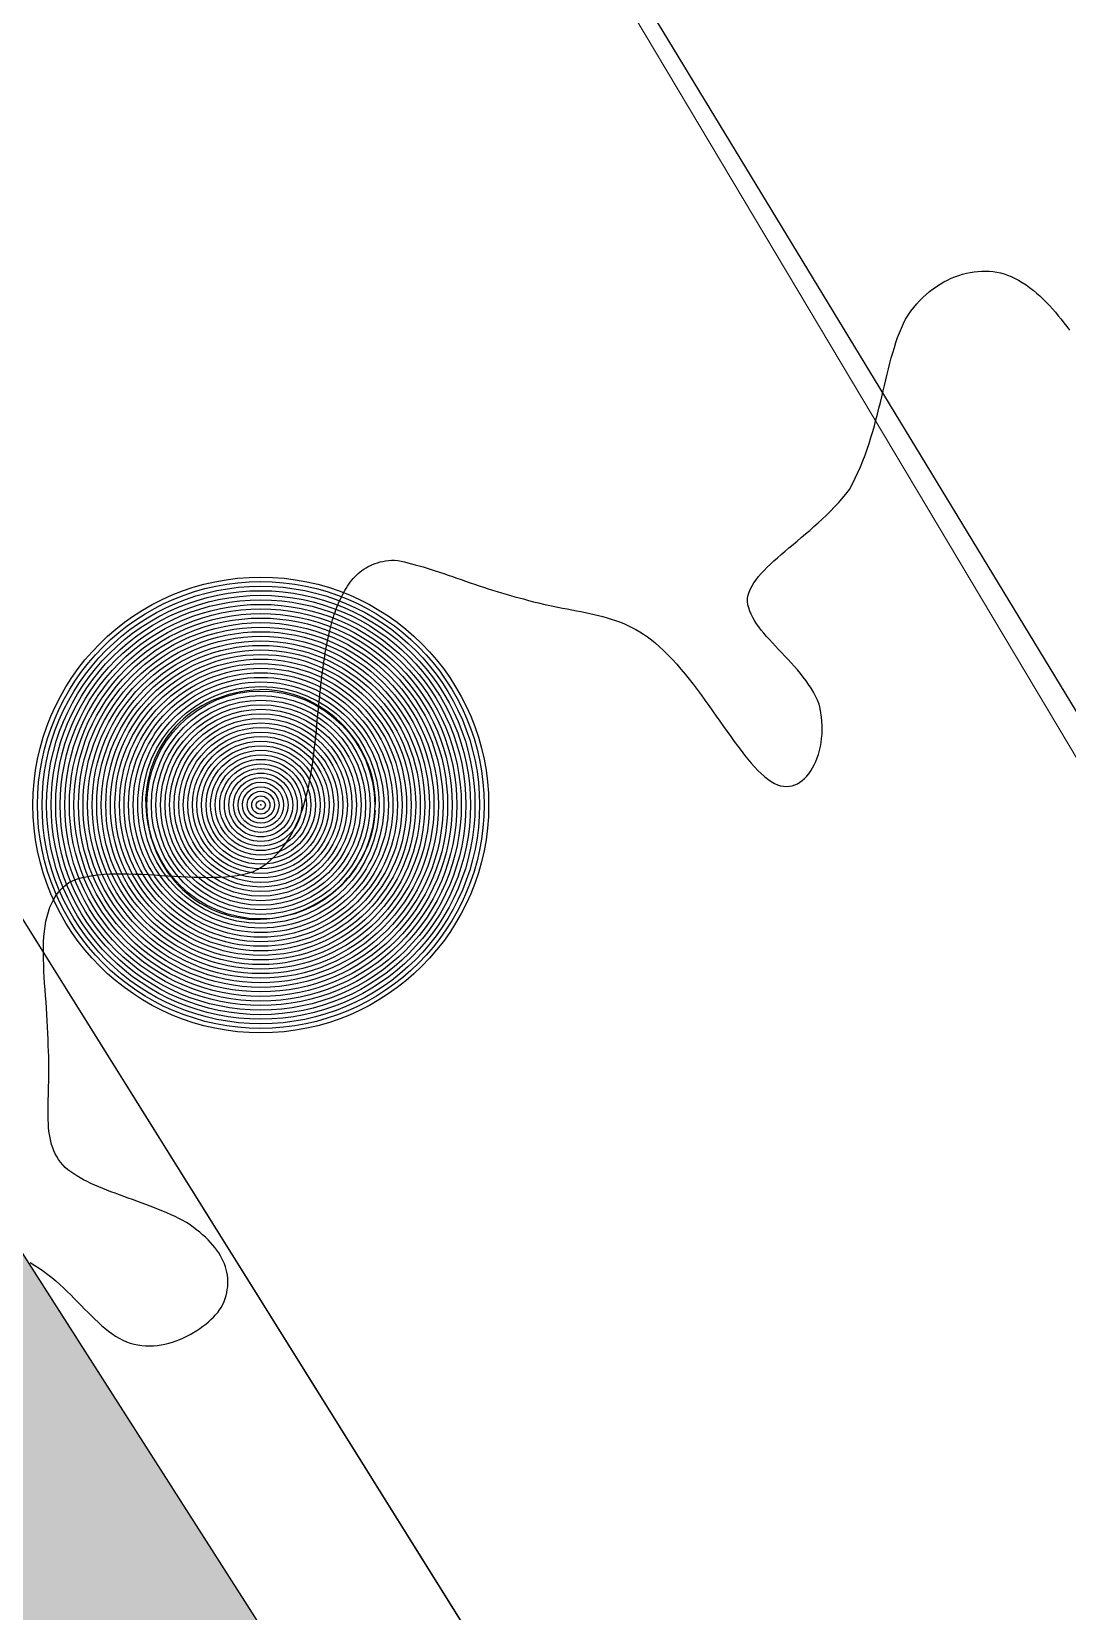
# Model space of a CAD drawing. Header units: metres. Extents: x 3 to 509016, y 4 to 6969473.
# Drawn here: x 507875.22 to 507876.356, y 6967207.764 to 6967209.496 of the extents above; entities that cross this region are included whole.
import ezdxf

# ---------------------------------------------------------------- set-up
doc = ezdxf.new("R2010")
doc.units = ezdxf.units.M
doc.layers.add('_PROP-BDY', color=6, linetype='Continuous', plot=False)
doc.layers.add('D_UG_PIPES', color=252, linetype='EXIST_SWD', lineweight=0)
for name, color, linetype in [('EWS_BATTER TOE', 252, 'Continuous'), ('HATCH_LANDSCAPE', 1, 'Continuous'), ('mga2020DR_UNLINED', 252, 'Continuous'), ('mga2020VEG_TREE', 252, 'Continuous'), ('XREF', 7, 'Continuous')]:
    doc.layers.add(name, color=color, linetype=linetype)
doc.styles.get("Standard").update_dxf_attribs({"font": 'ARIALN.TTF'})
doc.linetypes.add('EXIST_SWD', pattern='A,5,-2.5,5,-2,["SWD",Standard,S=2.5,R=0,X=0,Y=-1.25],-8,5,-2.5,5,-2.5', length=37.5)

# ---------------------------------------------------------------- blocks, each defined once
blk = doc.blocks.new('XD_HATCH')
at = {"layer": 'HATCH_LANDSCAPE', "ltscale": 0.5}
h = blk.add_hatch(dxfattribs=at)
h.set_pattern_fill('GRASS', color=256, scale=0.05)
h.set_pattern_definition([(212.013854887, (0, 0), (-0.28538859865, -1.2375190291), [0.238125, -1.557926224]), (167.013854887, (0, 0), (-0.28538859868, -1.23751902925), [0.238125, -1.031875]), (257.013854887, (0, 0), (1.23751902925, -0.28538859868), [0.238125, -1.031875])])
edge = h.paths.add_edge_path()
edge.add_line((507834.6194, 6967286.6003), (507833.7745, 6967278.3766))
edge.add_line((507833.7745, 6967278.3766), (507834.4563, 6967266.5732))
edge.add_arc((507833.4405, 6967266.3882), 1.0325, -56.8269, 10.3208, ccw=False)
edge.add_line((507834.0055, 6967265.524), (507833.7027, 6967265.3348))
edge.add_line((507833.7027, 6967265.3348), (507831.8595, 6967265.8814))
edge.add_arc((507790.5773, 6967261.1965), 41.5471, 6.4744, 11.72996)
edge.add_arc((507652.9266, 6967269.5696), 178.3302, 0.023588, 2.717699)
edge.add_arc((507863.8943, 6967277.5885), 32.8409, 156.38178, 179.23816, ccw=False)
edge.add_line((507833.8043, 6967290.7459), (507834.868, 6967290.3037))
edge.add_line((507834.868, 6967290.3037), (507834.6194, 6967286.6003))
edge = h.paths.add_edge_path()
edge.add_line((507840.3758, 6967264.2031), (507839.0111, 6967268.6216))
edge.add_line((507839.0111, 6967268.6216), (507838.9485, 6967268.9634))
edge.add_line((507838.9485, 6967268.9634), (507838.9635, 6967269.4631))
edge.add_line((507838.9635, 6967269.4631), (507838.7986, 6967271.4707))
edge.add_line((507838.7986, 6967271.4707), (507838.5426, 6967271.9806))
edge.add_line((507838.5426, 6967271.9806), (507838.3277, 6967272.489))
edge.add_line((507838.3277, 6967272.489), (507838.1812, 6967272.9949))
edge.add_line((507838.1812, 6967272.9949), (507838.0533, 6967273.5))
edge.add_line((507838.0533, 6967273.5), (507837.435, 6967274.5364))
edge.add_line((507837.435, 6967274.5364), (507837.4424, 6967274.8298))
edge.add_line((507837.4424, 6967274.8298), (507837.523, 6967275.3334))
edge.add_line((507837.523, 6967275.3334), (507837.4511, 6967275.831))
edge.add_line((507837.4511, 6967275.831), (507837.4008, 6967276.3294))
edge.add_line((507837.4008, 6967276.3294), (507837.3858, 6967276.8292))
edge.add_line((507837.3858, 6967276.8292), (507837.3708, 6967277.329))
edge.add_line((507837.3708, 6967277.329), (507837.3559, 6967277.8288))
edge.add_line((507837.3559, 6967277.8288), (507837.2868, 6967278.3259))
edge.add_line((507837.2868, 6967278.3259), (507837.6201, 6967280.3039))
edge.add_line((507837.6201, 6967280.3039), (507837.7291, 6967281.2981))
edge.add_line((507837.7291, 6967281.2981), (507837.7573, 6967281.7976))
edge.add_line((507837.7573, 6967281.7976), (507837.7637, 6967283.3032))
edge.add_line((507837.7637, 6967283.3032), (507837.8004, 6967283.8019))
edge.add_line((507837.8004, 6967283.8019), (507837.9, 6967284.2949))
edge.add_line((507837.9, 6967284.2949), (507838.1892, 6967285.2728))
edge.add_line((507838.1892, 6967285.2728), (507838.2709, 6967285.7675))
edge.add_line((507838.2709, 6967285.7675), (507838.3266, 6967286.2645))
edge.add_line((507838.3266, 6967286.2645), (507837.056, 6967286.299))
edge.add_line((507837.056, 6967286.299), (507837.0835, 6967286.024))
edge.add_line((507837.0835, 6967286.024), (507836.2865, 6967278.3018))
edge.add_line((507836.2865, 6967278.3018), (507836.7877, 6967269.7623))
edge.add_line((507836.7877, 6967269.7623), (507836.9971, 6967265.9725))
edge.add_arc((507835.4372, 6967265.8975), 1.5617, -51.2364, 2.7548, ccw=False)
edge.add_line((507836.415, 6967264.6797), (507834.7625, 6967263.6386))
edge.add_line((507834.7625, 6967263.6386), (507834.4122, 6967261.6514))
edge.add_line((507834.4122, 6967261.6514), (507838.3369, 6967255.3696))
edge.add_arc((507838.6337, 6967255.5551), 0.35, 211.9938, 302.0004)
edge.add_line((507838.8192, 6967255.2583), (507843.102, 6967257.934))
edge.add_line((507843.102, 6967257.934), (507849.8852, 6967247.0769))
edge.add_line((507849.8852, 6967247.0769), (507845.6775, 6967244.448))
edge.add_arc((507845.8629, 6967244.1511), 0.35, 121.996, 211.996)
edge.add_line((507845.5661, 6967243.9657), (507846.3609, 6967242.6936))
edge.add_arc((507846.6577, 6967242.879), 0.35, 211.996, 301.996)
edge.add_line((507846.8432, 6967242.5822), (507851.0509, 6967245.2111))
edge.add_line((507851.0509, 6967245.2111), (507857.8321, 6967234.3573))
edge.add_line((507857.8321, 6967234.3573), (507858.9988, 6967232.4898))
edge.add_line((507858.9988, 6967232.4898), (507868.4293, 6967217.3956))
edge.add_line((507868.4293, 6967217.3956), (507869.595, 6967215.5298))
edge.add_line((507869.595, 6967215.5298), (507879.0265, 6967200.4339))
edge.add_line((507879.0265, 6967200.4339), (507880.1922, 6967198.5681))
edge.add_line((507880.1922, 6967198.5681), (507889.6237, 6967183.4722))
edge.add_line((507889.6237, 6967183.4722), (507890.8655, 6967181.6516))
edge.add_line((507890.8655, 6967181.6516), (507890.7894, 6967181.6064))
edge.add_line((507890.7894, 6967181.6064), (507900.2209, 6967166.5105))
edge.add_line((507900.2209, 6967166.5105), (507895.9381, 6967163.8347))
edge.add_arc((507896.1235, 6967163.5378), 0.35, 121.994, 211.996)
edge.add_line((507895.8267, 6967163.3524), (507896.6215, 6967162.0802))
edge.add_arc((507896.9183, 6967162.2657), 0.35, 211.9984, 301.996)
edge.add_line((507897.1038, 6967161.9689), (507901.3866, 6967164.6447))
edge.add_line((507901.3866, 6967164.6447), (507910.8181, 6967149.5487))
edge.add_line((507910.8181, 6967149.5487), (507906.5469, 6967146.8811))
edge.add_arc((507906.7649, 6967146.6028), 0.3535, 128.0734, 218.4885)
edge.add_line((507906.4882, 6967146.3828), (507907.8077, 6967145.0972))
edge.add_line((507907.8077, 6967145.0972), (507909.4019, 6967144.1738))
edge.add_line((507909.4019, 6967144.1738), (507911.1824, 6967145.0318))
edge.add_line((507911.1824, 6967145.0318), (507911.5938, 6967146.4662))
edge.add_line((507911.5938, 6967146.4662), (507913.3116, 6967147.5395))
edge.add_line((507913.3116, 6967147.5395), (507911.7607, 6967150.3145))
edge.add_line((507911.7607, 6967150.3145), (507911.3517, 6967151.1377))
edge.add_line((507911.3517, 6967151.1377), (507910.3123, 6967152.8466))
edge.add_line((507910.3123, 6967152.8466), (507910.0252, 6967153.2568))
edge.add_line((507910.0252, 6967153.2568), (507908.2386, 6967155.6779))
edge.add_line((507908.2386, 6967155.6779), (507906.8185, 6967157.7385))
edge.add_line((507906.8185, 6967157.7385), (507905.1467, 6967160.2314))
edge.add_line((507905.1467, 6967160.2314), (507902.6614, 6967164.5743))
edge.add_line((507902.6614, 6967164.5743), (507901.6885, 6967166.3247))
edge.add_line((507901.6885, 6967166.3247), (507890.3492, 6967184.5912))
edge.add_line((507890.3492, 6967184.5912), (507887.9238, 6967188.3817))
edge.add_line((507887.9238, 6967188.3817), (507882.2644, 6967197.2262))
edge.add_line((507882.2644, 6967197.2262), (507881.0853, 6967198.9492))
edge.add_line((507881.0853, 6967198.9492), (507875.2149, 6967208.1494))
edge.add_line((507875.2149, 6967208.1494), (507870.7184, 6967215.3627))
edge.add_line((507870.7184, 6967215.3627), (507864.5811, 6967226.2674))
edge.add_line((507864.5811, 6967226.2674), (507858.7045, 6967235.0792))
edge.add_line((507858.7045, 6967235.0792), (507856.2419, 6967238.7442))
edge.add_line((507856.2419, 6967238.7442), (507855.1022, 6967240.3904))
edge.add_line((507855.1022, 6967240.3904), (507854.8173, 6967240.8019))
edge.add_line((507854.8173, 6967240.8019), (507854.0618, 6967242.0986))
edge.add_line((507854.0618, 6967242.0986), (507852.576, 6967244.7077))
edge.add_line((507852.576, 6967244.7077), (507851.066, 6967247.3016))
edge.add_line((507851.066, 6967247.3016), (507849.5393, 6967249.8852))
edge.add_line((507849.5393, 6967249.8852), (507848.9949, 6967250.7242))
edge.add_line((507848.9949, 6967250.7242), (507848.7226, 6967251.1437))
edge.add_line((507848.7226, 6967251.1437), (507848.4401, 6967251.5567))
edge.add_line((507848.4401, 6967251.5567), (507847.8618, 6967252.3745))
edge.add_line((507847.8618, 6967252.3745), (507847.3356, 6967253.2249))
edge.add_line((507847.3356, 6967253.2249), (507845.7975, 6967255.8013))
edge.add_line((507845.7975, 6967255.8013), (507844.2186, 6967258.446))
edge.add_line((507844.2186, 6967258.446), (507842.8502, 6967261.0217))
edge.add_line((507842.8502, 6967261.0217), (507842.6112, 6967261.4614))
edge.add_line((507842.6112, 6967261.4614), (507842.0412, 6967262.2858))
edge.add_line((507842.0412, 6967262.2858), (507840.3758, 6967264.2031))
blk = doc.blocks.new('25027_BNP_Skygate Play-Sheet - 000101 - SITE PLAN')
at = {"layer": '_PROP-BDY'}
blk.add_line((-2401700.5, 3945943.9), (-2257300.5, 3945943.9), dxfattribs=at)
blk = doc.blocks.new('XE_ARCH')
at = {"xscale": 0.001, "yscale": 0.001, "zscale": 0.001, "rotation": 121.996}
blk.add_blockref('25027_BNP_Skygate Play-Sheet - 000101 - SITE PLAN', (509988.1258, 6971273.7702), dxfattribs=at)
blk = doc.blocks.new('XE_LOT BOUNDARY')
at = {"layer": '_PROP-BDY'}
blk.add_line((507914.1948, 6967146.1257), (507837.683, 6967268.5892), dxfattribs=at)
blk = doc.blocks.new('BAC V TREE')
for p, q in [((-4.2552, 16.041), (-4.2284, 16.0507)), ((-4.2284, 16.0507), (-4.2015, 16.059)), ((-4.2015, 16.059), (-4.1745, 16.066)), ((-4.1745, 16.066), (-4.1474, 16.0716)), ((-4.1474, 16.0716), (-4.1203, 16.0759)), ((-4.1203, 16.0759), (-4.0933, 16.0788)), ((-4.0933, 16.0788), (-4.0663, 16.0803)), ((-4.0663, 16.0803), (-4.0394, 16.0805)), ((-4.0394, 16.0805), (-4.0128, 16.0793)), ((-4.0128, 16.0793), (-3.9864, 16.0768)), ((-3.9864, 16.0768), (-3.9602, 16.0728)), ((-3.9602, 16.0728), (-3.9344, 16.0674)), ((-3.9344, 16.0674), (-3.9089, 16.0606)), ((-3.9089, 16.0606), (-3.8839, 16.0524)), ((-3.8839, 16.0524), (-3.8594, 16.0428)), ((-4.4575, 15.9169), (-4.4338, 15.937)), ((-4.4338, 15.937), (-4.4095, 15.9557)), ((-4.4095, 15.9557), (-4.3848, 15.9731)), ((-4.3848, 15.9731), (-4.3596, 15.9893)), ((-4.3596, 15.9893), (-4.3339, 16.0042)), ((-4.3339, 16.0042), (-4.308, 16.0178)), ((-4.308, 16.0178), (-4.2817, 16.0301)), ((-4.2817, 16.0301), (-4.2552, 16.041)), ((-3.8594, 16.0428), (-3.8353, 16.0317)), ((-3.8353, 16.0317), (-3.8072, 16.0167)), ((-3.8072, 16.0167), (-3.7799, 16.0006)), ((-3.7799, 16.0006), (-3.7535, 15.9835)), ((-3.7535, 15.9835), (-3.7279, 15.9653)), ((-3.7279, 15.9653), (-3.7031, 15.9463)), ((-3.7031, 15.9463), (-3.679, 15.9263)), ((-4.5661, 15.7981), (-4.5459, 15.8244)), ((-4.5459, 15.8244), (-4.5249, 15.8494)), ((-4.5249, 15.8494), (-4.5031, 15.8731)), ((-4.5031, 15.8731), (-4.4806, 15.8957)), ((-4.4806, 15.8957), (-4.4575, 15.9169)), ((-3.679, 15.9263), (-3.6555, 15.9055)), ((-3.6555, 15.9055), (-3.6327, 15.8839)), ((-3.6327, 15.8839), (-3.6105, 15.8616)), ((-3.6105, 15.8616), (-3.5887, 15.8386)), ((-3.5887, 15.8386), (-3.5675, 15.8151)), ((-4.6333, 15.6785), (-4.6191, 15.7107)), ((-4.6191, 15.7107), (-4.604, 15.742)), ((-4.604, 15.742), (-4.5855, 15.7706)), ((-4.5855, 15.7706), (-4.5661, 15.7981)), ((-3.5675, 15.8151), (-3.5466, 15.7909)), ((-3.5466, 15.7909), (-3.5261, 15.7663)), ((-3.5261, 15.7663), (-3.506, 15.7412)), ((-3.506, 15.7412), (-3.4861, 15.7158)), ((-3.4861, 15.7158), (-3.4665, 15.69)), ((-4.6713, 15.5767), (-4.6593, 15.6114)), ((-4.6593, 15.6114), (-4.6467, 15.6454)), ((-4.6467, 15.6454), (-4.6333, 15.6785)), ((-3.4665, 15.69), (-3.447, 15.664)), ((-4.7041, 15.468), (-4.6937, 15.5049)), ((-4.6937, 15.5049), (-4.6827, 15.5412)), ((-4.6827, 15.5412), (-4.6713, 15.5767)), ((-4.7337, 15.3538), (-4.7241, 15.3924)), ((-4.7241, 15.3924), (-4.7143, 15.4305)), ((-4.7143, 15.4305), (-4.7041, 15.468)), ((-4.7622, 15.2352), (-4.7527, 15.2751)), ((-4.7527, 15.2751), (-4.7433, 15.3147)), ((-4.7433, 15.3147), (-4.7337, 15.3538)), ((-4.7915, 15.1134), (-4.7815, 15.1543)), ((-4.7815, 15.1543), (-4.7718, 15.1949)), ((-4.7718, 15.1949), (-4.7622, 15.2352)), ((-4.8126, 15.0311), (-4.8018, 15.0724)), ((-4.8018, 15.0724), (-4.7915, 15.1134)), ((-4.8479, 14.9069), (-4.8355, 14.9484)), ((-4.8355, 14.9484), (-4.8238, 14.9898)), ((-4.8238, 14.9898), (-4.8126, 15.0311)), ((-4.8895, 14.7828), (-4.8748, 14.8241)), ((-4.8748, 14.8241), (-4.861, 14.8655)), ((-4.861, 14.8655), (-4.8479, 14.9069)), ((-4.9218, 14.7008), (-4.9051, 14.7417)), ((-4.9051, 14.7417), (-4.8895, 14.7828)), ((-4.9784, 14.5798), (-4.9583, 14.6198)), ((-4.9583, 14.6198), (-4.9395, 14.6602)), ((-4.9395, 14.6602), (-4.9218, 14.7008)), ((-5.0506, 14.4772), (-5.0247, 14.5083)), ((-5.0247, 14.5083), (-4.9998, 14.5401)), ((-4.9998, 14.5401), (-4.9784, 14.5798)), ((-5.1619, 14.3598), (-5.1331, 14.3881)), ((-5.1331, 14.3881), (-5.1049, 14.4171)), ((-5.1049, 14.4171), (-5.0773, 14.4468)), ((-5.0773, 14.4468), (-5.0506, 14.4772)), ((-5.28, 14.2523), (-5.2503, 14.2784)), ((-5.2503, 14.2784), (-5.2206, 14.305)), ((-5.2206, 14.305), (-5.1911, 14.3321)), ((-5.1911, 14.3321), (-5.1619, 14.3598)), ((-5.4261, 14.1289), (-5.3976, 14.1528)), ((-5.3976, 14.1528), (-5.3687, 14.177)), ((-5.3687, 14.177), (-5.3394, 14.2017)), ((-5.3394, 14.2017), (-5.3098, 14.2268)), ((-5.3098, 14.2268), (-5.28, 14.2523)), ((-8.2725, 14.0372), (-8.2522, 14.04)), ((-8.2522, 14.04), (-8.231, 14.042)), ((-8.231, 14.042), (-8.2091, 14.0432)), ((-8.2091, 14.0432), (-8.1867, 14.0395)), ((-8.1867, 14.0395), (-8.1634, 14.0351)), ((-5.5326, 14.0366), (-5.5073, 14.0593)), ((-5.5073, 14.0593), (-5.481, 14.0822)), ((-5.481, 14.0822), (-5.4539, 14.1054)), ((-5.4539, 14.1054), (-5.4261, 14.1289)), ((-8.4891, 13.9255), (-8.4773, 13.9375)), ((-8.4773, 13.9375), (-8.465, 13.9489)), ((-8.465, 13.9489), (-8.4522, 13.9598)), ((-8.4522, 13.9598), (-8.4388, 13.9701)), ((-8.4388, 13.9701), (-8.425, 13.9797)), ((-8.425, 13.9797), (-8.4105, 13.9888)), ((-8.4105, 13.9888), (-8.3955, 13.9972)), ((-8.3955, 13.9972), (-8.3799, 14.005)), ((-8.3799, 14.005), (-8.3637, 14.0121)), ((-8.3637, 14.0121), (-8.3468, 14.0186)), ((-8.3468, 14.0186), (-8.3293, 14.0243)), ((-8.3293, 14.0243), (-8.3111, 14.0293)), ((-8.3111, 14.0293), (-8.2922, 14.0336)), ((-8.2922, 14.0336), (-8.2725, 14.0372)), ((-8.1634, 14.0351), (-8.1393, 14.0299)), ((-8.1393, 14.0299), (-8.1144, 14.024)), ((-8.1144, 14.024), (-8.0888, 14.0174)), ((-8.0888, 14.0174), (-8.0625, 14.0103)), ((-8.0625, 14.0103), (-8.0355, 14.0026)), ((-8.0355, 14.0026), (-8.008, 13.9944)), ((-8.008, 13.9944), (-7.9798, 13.9857)), ((-7.9798, 13.9857), (-7.9511, 13.9766)), ((-7.9511, 13.9766), (-7.922, 13.9671)), ((-7.922, 13.9671), (-7.8924, 13.9573)), ((-7.8924, 13.9573), (-7.8623, 13.9472)), ((-7.8623, 13.9472), (-7.832, 13.9369)), ((-7.832, 13.9369), (-7.8012, 13.9264)), ((-5.6406, 13.9261), (-5.6218, 13.9479)), ((-5.6218, 13.9479), (-5.6015, 13.9698)), ((-5.6015, 13.9698), (-5.5798, 13.9919)), ((-5.5798, 13.9919), (-5.5568, 14.0142)), ((-5.5568, 14.0142), (-5.5326, 14.0366)), ((-8.5691, 13.812), (-8.5603, 13.8278)), ((-8.5603, 13.8278), (-8.5512, 13.8431)), ((-8.5512, 13.8431), (-8.5418, 13.858)), ((-8.5418, 13.858), (-8.5321, 13.8725)), ((-8.5321, 13.8725), (-8.5219, 13.8865)), ((-8.5219, 13.8865), (-8.5114, 13.9)), ((-8.5114, 13.9), (-8.5005, 13.913)), ((-8.5005, 13.913), (-8.4891, 13.9255)), ((-7.8012, 13.9264), (-7.7703, 13.9157)), ((-7.7703, 13.9157), (-7.739, 13.9049)), ((-7.739, 13.9049), (-7.7076, 13.8941)), ((-7.7076, 13.8941), (-7.676, 13.8832)), ((-7.676, 13.8832), (-7.6442, 13.8724)), ((-7.6442, 13.8724), (-7.6124, 13.8616)), ((-7.6124, 13.8616), (-7.5806, 13.851)), ((-7.5806, 13.851), (-7.5488, 13.8405)), ((-7.5488, 13.8405), (-7.517, 13.8303)), ((-7.517, 13.8303), (-7.4853, 13.8203)), ((-7.4853, 13.8203), (-7.4537, 13.8106)), ((-5.7142, 13.7956), (-5.7071, 13.8174)), ((-5.7071, 13.8174), (-5.6978, 13.8392)), ((-5.6978, 13.8392), (-5.6864, 13.8609)), ((-5.6864, 13.8609), (-5.673, 13.8826)), ((-5.673, 13.8826), (-5.6576, 13.9043)), ((-5.6576, 13.9043), (-5.6406, 13.9261)), ((-8.6225, 13.6926), (-8.6162, 13.7095)), ((-8.6162, 13.7095), (-8.6089, 13.7274)), ((-8.6089, 13.7274), (-8.6014, 13.745)), ((-8.6014, 13.745), (-8.5937, 13.7623)), ((-8.5937, 13.7623), (-8.5857, 13.7793)), ((-8.5857, 13.7793), (-8.5775, 13.7958)), ((-8.5775, 13.7958), (-8.5691, 13.812)), ((-7.4537, 13.8106), (-7.4223, 13.8013)), ((-7.4223, 13.8013), (-7.391, 13.7923)), ((-7.391, 13.7923), (-7.3601, 13.7838)), ((-7.3601, 13.7838), (-7.3294, 13.7758)), ((-7.3294, 13.7758), (-7.2991, 13.7683)), ((-7.2991, 13.7683), (-7.2634, 13.7582)), ((-7.2634, 13.7582), (-7.2281, 13.7488)), ((-7.2281, 13.7488), (-7.1931, 13.7401)), ((-7.1931, 13.7401), (-7.1585, 13.7321)), ((-7.1585, 13.7321), (-7.1243, 13.7245)), ((-7.1243, 13.7245), (-7.0905, 13.7174)), ((-7.0905, 13.7174), (-7.057, 13.7107)), ((-7.057, 13.7107), (-7.0238, 13.7042)), ((-5.7189, 13.7736), (-5.7142, 13.7956)), ((-5.7183, 13.7508), (-5.7189, 13.7736)), ((-5.7154, 13.728), (-5.7183, 13.7508)), ((-5.7101, 13.7055), (-5.7154, 13.728)), ((-5.7028, 13.683), (-5.7101, 13.7055)), ((-8.6566, 13.5844), (-8.6513, 13.6034)), ((-8.6513, 13.6034), (-8.6459, 13.622)), ((-8.6459, 13.622), (-8.6403, 13.6402)), ((-8.6403, 13.6402), (-8.6345, 13.658)), ((-8.6345, 13.658), (-8.6286, 13.6754)), ((-8.6286, 13.6754), (-8.6225, 13.6926)), ((-7.0238, 13.7042), (-6.991, 13.698)), ((-6.991, 13.698), (-6.9585, 13.6918)), ((-6.9585, 13.6918), (-6.9263, 13.6856)), ((-6.9263, 13.6856), (-6.8944, 13.6794)), ((-6.8944, 13.6794), (-6.8629, 13.673)), ((-6.8629, 13.673), (-6.8317, 13.6663)), ((-6.8317, 13.6663), (-6.8008, 13.6594)), ((-6.8008, 13.6594), (-6.7701, 13.652)), ((-6.7701, 13.652), (-6.7398, 13.6442)), ((-6.7398, 13.6442), (-6.7098, 13.6357)), ((-6.7098, 13.6357), (-6.68, 13.6266)), ((-6.68, 13.6266), (-6.6506, 13.6167)), ((-6.6506, 13.6167), (-6.6214, 13.606)), ((-6.6214, 13.606), (-6.5924, 13.5944)), ((-6.5924, 13.5944), (-6.5638, 13.5818)), ((-5.6934, 13.6606), (-5.7028, 13.683)), ((-5.6822, 13.6383), (-5.6934, 13.6606)), ((-5.6693, 13.616), (-5.6822, 13.6383)), ((-5.6549, 13.5937), (-5.6693, 13.616)), ((-5.639, 13.5714), (-5.6549, 13.5937)), ((-8.6808, 13.4818), (-8.6762, 13.5034)), ((-8.6762, 13.5034), (-8.6715, 13.5245)), ((-8.6715, 13.5245), (-8.6667, 13.545)), ((-8.6667, 13.545), (-8.6617, 13.565)), ((-8.6617, 13.565), (-8.6566, 13.5844)), ((-6.5638, 13.5818), (-6.5354, 13.568)), ((-6.5354, 13.568), (-6.5072, 13.5531)), ((-6.5072, 13.5531), (-6.4793, 13.537)), ((-6.4793, 13.537), (-6.4516, 13.5194)), ((-6.4516, 13.5194), (-6.4242, 13.5005)), ((-6.4242, 13.5005), (-6.3969, 13.48)), ((-5.6218, 13.549), (-5.639, 13.5714)), ((-5.6035, 13.5266), (-5.6218, 13.549)), ((-5.5842, 13.5041), (-5.6035, 13.5266)), ((-5.5641, 13.4814), (-5.5842, 13.5041)), ((-8.7021, 13.3633), (-8.698, 13.3885)), ((-8.698, 13.3885), (-8.6939, 13.4128)), ((-8.6939, 13.4128), (-8.6896, 13.4365)), ((-8.6896, 13.4365), (-8.6852, 13.4595)), ((-8.6852, 13.4595), (-8.6808, 13.4818)), ((-6.3969, 13.48), (-6.3699, 13.4579)), ((-6.3699, 13.4579), (-6.3432, 13.4342)), ((-6.3432, 13.4342), (-6.3112, 13.4046)), ((-6.3112, 13.4046), (-6.2798, 13.3736)), ((-6.2798, 13.3736), (-6.2489, 13.3414)), ((-5.5432, 13.4587), (-5.5641, 13.4814)), ((-5.5217, 13.4357), (-5.5432, 13.4587)), ((-5.4998, 13.4126), (-5.5217, 13.4357)), ((-5.4776, 13.3893), (-5.4998, 13.4126)), ((-5.4552, 13.3657), (-5.4776, 13.3893)), ((-8.7177, 13.2545), (-8.7139, 13.283)), ((-8.7139, 13.283), (-8.71, 13.3106)), ((-8.71, 13.3106), (-8.7061, 13.3374)), ((-8.7061, 13.3374), (-8.7021, 13.3633)), ((-6.2489, 13.3414), (-6.2185, 13.3081)), ((-6.2185, 13.3081), (-6.1886, 13.2738)), ((-6.1886, 13.2738), (-6.1592, 13.2387)), ((-5.4329, 13.3418), (-5.4552, 13.3657)), ((-5.4106, 13.3177), (-5.4329, 13.3418)), ((-5.3886, 13.2933), (-5.4106, 13.3177)), ((-5.367, 13.2685), (-5.3886, 13.2933)), ((-5.3459, 13.2433), (-5.367, 13.2685)), ((-8.7325, 13.1309), (-8.7288, 13.1633)), ((-8.7288, 13.1633), (-8.7252, 13.1947)), ((-8.7252, 13.1947), (-8.7215, 13.2251)), ((-8.7215, 13.2251), (-8.7177, 13.2545)), ((-6.1592, 13.2387), (-6.1303, 13.2028)), ((-6.1303, 13.2028), (-6.1018, 13.1664)), ((-6.1018, 13.1664), (-6.0738, 13.1295)), ((-5.3256, 13.2177), (-5.3459, 13.2433)), ((-5.306, 13.1918), (-5.3256, 13.2177)), ((-5.2874, 13.1654), (-5.306, 13.1918)), ((-5.27, 13.1385), (-5.2874, 13.1654)), ((-8.7433, 13.0272), (-8.7397, 13.0629)), ((-8.7397, 13.0629), (-8.7361, 13.0974)), ((-8.7361, 13.0974), (-8.7325, 13.1309)), ((-6.0738, 13.1295), (-6.0461, 13.0923)), ((-6.0461, 13.0923), (-6.0188, 13.0548)), ((-6.0188, 13.0548), (-5.992, 13.0174)), ((-5.2537, 13.1111), (-5.27, 13.1385)), ((-5.2389, 13.0833), (-5.2537, 13.1111)), ((-5.2256, 13.0549), (-5.2389, 13.0833)), ((-5.2139, 13.0259), (-5.2256, 13.0549)), ((-8.7541, 12.9132), (-8.7505, 12.9524)), ((-8.7505, 12.9524), (-8.7469, 12.9904)), ((-8.7469, 12.9904), (-8.7433, 13.0272)), ((-5.992, 13.0174), (-5.9654, 12.9799)), ((-5.9654, 12.9799), (-5.9392, 12.9427)), ((-5.9392, 12.9427), (-5.9134, 12.9058)), ((-5.2064, 12.9956), (-5.2139, 13.0259)), ((-5.2005, 12.9652), (-5.2064, 12.9956)), ((-5.1961, 12.9346), (-5.2005, 12.9652)), ((-5.1932, 12.904), (-5.1961, 12.9346)), ((-8.7647, 12.7988), (-8.761, 12.8375)), ((-8.761, 12.8375), (-8.7575, 12.8757)), ((-8.7575, 12.8757), (-8.7541, 12.9132)), ((-5.9134, 12.9058), (-5.8878, 12.8694)), ((-5.8878, 12.8694), (-5.8625, 12.8336)), ((-5.8625, 12.8336), (-5.8375, 12.7985)), ((-5.1918, 12.8736), (-5.1932, 12.904)), ((-5.193, 12.8135), (-5.1917, 12.8434)), ((-5.1917, 12.8434), (-5.1918, 12.8736)), ((-8.7776, 12.6801), (-8.7729, 12.72)), ((-8.7729, 12.72), (-8.7687, 12.7596)), ((-8.7687, 12.7596), (-8.7647, 12.7988)), ((-5.8375, 12.7985), (-5.8127, 12.7642)), ((-5.8127, 12.7642), (-5.7882, 12.7309)), ((-5.7882, 12.7309), (-5.7638, 12.6988)), ((-5.2112, 12.6992), (-5.2048, 12.7268)), ((-5.2048, 12.7268), (-5.1996, 12.7551)), ((-5.1996, 12.7551), (-5.1957, 12.784)), ((-5.1957, 12.784), (-5.193, 12.8135)), ((-8.7946, 12.5596), (-8.7884, 12.5998)), ((-8.7884, 12.5998), (-8.7827, 12.64)), ((-8.7827, 12.64), (-8.7776, 12.6801)), ((-5.7638, 12.6988), (-5.7397, 12.6679)), ((-5.7397, 12.6679), (-5.7157, 12.6383)), ((-5.7157, 12.6383), (-5.6919, 12.6103)), ((-5.6919, 12.6103), (-5.6683, 12.5839)), ((-5.2597, 12.5764), (-5.2479, 12.5986)), ((-5.2479, 12.5986), (-5.2372, 12.6221)), ((-5.2372, 12.6221), (-5.2274, 12.6468)), ((-5.2274, 12.6468), (-5.2187, 12.6726)), ((-5.2187, 12.6726), (-5.2112, 12.6992)), ((-8.809, 12.4793), (-8.8014, 12.5194)), ((-8.8014, 12.5194), (-8.7946, 12.5596)), ((-5.6683, 12.5839), (-5.6448, 12.5593)), ((-5.6448, 12.5593), (-5.6213, 12.5366)), ((-5.6213, 12.5366), (-5.598, 12.5159)), ((-5.598, 12.5159), (-5.5748, 12.4974)), ((-5.5748, 12.4974), (-5.5515, 12.4812)), ((-5.5515, 12.4812), (-5.5284, 12.4674)), ((-5.3491, 12.4756), (-5.3322, 12.488)), ((-5.3322, 12.488), (-5.316, 12.5023)), ((-5.316, 12.5023), (-5.3007, 12.5184)), ((-5.3007, 12.5184), (-5.2861, 12.5362)), ((-5.2861, 12.5362), (-5.2725, 12.5555)), ((-5.2725, 12.5555), (-5.2597, 12.5764)), ((-8.8366, 12.3609), (-8.8265, 12.4)), ((-8.8265, 12.4), (-8.8173, 12.4395)), ((-8.8173, 12.4395), (-8.809, 12.4793)), ((-5.5284, 12.4674), (-5.5065, 12.4579)), ((-5.5065, 12.4579), (-5.4851, 12.4512)), ((-5.4851, 12.4512), (-5.4641, 12.4473)), ((-5.4641, 12.4473), (-5.4435, 12.446)), ((-5.4435, 12.446), (-5.4234, 12.4473)), ((-5.4234, 12.4473), (-5.4039, 12.451)), ((-5.4039, 12.451), (-5.385, 12.457)), ((-5.385, 12.457), (-5.3667, 12.4653)), ((-5.3667, 12.4653), (-5.3491, 12.4756)), ((-8.8729, 12.2469), (-8.8597, 12.2843)), ((-8.8597, 12.2843), (-8.8476, 12.3223)), ((-8.8476, 12.3223), (-8.8366, 12.3609)), ((-8.9196, 12.1398), (-8.9027, 12.1746)), ((-8.9027, 12.1746), (-8.8872, 12.2104)), ((-8.8872, 12.2104), (-8.8729, 12.2469)), ((-9.0011, 12.0118), (-8.9784, 12.042)), ((-8.9784, 12.042), (-8.9574, 12.0734)), ((-8.9574, 12.0734), (-8.9378, 12.1061)), ((-8.9378, 12.1061), (-8.9196, 12.1398)), ((-9.1083, 11.9058), (-9.0788, 11.9299)), ((-9.0788, 11.9299), (-9.0512, 11.9557)), ((-9.0512, 11.9557), (-9.0253, 11.983)), ((-9.0253, 11.983), (-9.0011, 12.0118)), ((-10.4115, 11.8037), (-10.3758, 11.8118)), ((-10.3758, 11.8118), (-10.3385, 11.8183)), ((-10.3385, 11.8183), (-10.2996, 11.8232)), ((-10.2996, 11.8232), (-10.2594, 11.8268)), ((-10.2594, 11.8268), (-10.218, 11.8291)), ((-10.218, 11.8291), (-10.1754, 11.8304)), ((-10.1754, 11.8304), (-10.1319, 11.8306)), ((-10.1319, 11.8306), (-10.0875, 11.83)), ((-10.0875, 11.83), (-10.0423, 11.8287)), ((-10.0423, 11.8287), (-9.9966, 11.8268)), ((-9.9966, 11.8268), (-9.9503, 11.8244)), ((-9.9503, 11.8244), (-9.9037, 11.8218)), ((-9.9037, 11.8218), (-9.8568, 11.8189)), ((-9.8568, 11.8189), (-9.8098, 11.816)), ((-9.8098, 11.816), (-9.7627, 11.8132)), ((-9.7627, 11.8132), (-9.7159, 11.8106)), ((-9.4016, 11.8095), (-9.3601, 11.8133)), ((-9.3601, 11.8133), (-9.32, 11.8186)), ((-9.32, 11.8186), (-9.2811, 11.8254)), ((-9.2811, 11.8254), (-9.2438, 11.8339)), ((-9.2438, 11.8339), (-9.2081, 11.8442)), ((-9.2081, 11.8442), (-9.1729, 11.8628)), ((-9.1729, 11.8628), (-9.1396, 11.8834)), ((-9.1396, 11.8834), (-9.1083, 11.9058)), ((-10.5969, 11.6789), (-10.5781, 11.704)), ((-10.5781, 11.704), (-10.5571, 11.7273)), ((-10.5571, 11.7273), (-10.5337, 11.7487)), ((-10.5337, 11.7487), (-10.5078, 11.7683)), ((-10.5078, 11.7683), (-10.4777, 11.7821)), ((-10.4777, 11.7821), (-10.4455, 11.7939)), ((-10.4455, 11.7939), (-10.4115, 11.8037)), ((-9.7159, 11.8106), (-9.6692, 11.8083)), ((-9.6692, 11.8083), (-9.623, 11.8066)), ((-9.623, 11.8066), (-9.5772, 11.8054)), ((-9.5772, 11.8054), (-9.532, 11.805)), ((-9.532, 11.805), (-9.4876, 11.8054)), ((-9.4876, 11.8054), (-9.4441, 11.8069)), ((-9.4441, 11.8069), (-9.4016, 11.8095)), ((-10.6517, 11.5626), (-10.6409, 11.594)), ((-10.6409, 11.594), (-10.6282, 11.6238)), ((-10.6282, 11.6238), (-10.6135, 11.6522)), ((-10.6135, 11.6522), (-10.5969, 11.6789)), ((-10.6746, 11.4607), (-10.6685, 11.4959)), ((-10.6685, 11.4959), (-10.6609, 11.5299)), ((-10.6609, 11.5299), (-10.6517, 11.5626)), ((-10.685, 11.3484), (-10.6827, 11.3869)), ((-10.6827, 11.3869), (-10.6793, 11.4243)), ((-10.6793, 11.4243), (-10.6746, 11.4607)), ((-10.6866, 11.2689), (-10.6863, 11.3091)), ((-10.6861, 11.228), (-10.6866, 11.2689)), ((-10.6863, 11.3091), (-10.685, 11.3484)), ((-10.6848, 11.1863), (-10.6861, 11.228)), ((-10.683, 11.1441), (-10.6848, 11.1863)), ((-10.6806, 11.1013), (-10.683, 11.1441)), ((-10.6779, 11.0581), (-10.6806, 11.1013)), ((-10.6748, 11.0145), (-10.6779, 11.0581)), ((-10.6716, 10.9706), (-10.6748, 11.0145)), ((-10.6684, 10.9264), (-10.6716, 10.9706)), ((-10.6651, 10.8822), (-10.6684, 10.9264)), ((-10.6621, 10.8378), (-10.6651, 10.8822)), ((-10.6593, 10.7935), (-10.6621, 10.8378)), ((-10.6568, 10.7492), (-10.6593, 10.7935)), ((-10.6549, 10.7051), (-10.6568, 10.7492)), ((-10.6535, 10.6612), (-10.6549, 10.7051)), ((-10.6529, 10.6177), (-10.6535, 10.6612)), ((-10.6507, 10.5792), (-10.6529, 10.6177)), ((-10.6492, 10.5416), (-10.6507, 10.5792)), ((-10.6483, 10.5047), (-10.6492, 10.5416)), ((-10.6479, 10.4687), (-10.6483, 10.5047)), ((-10.6497, 10.3321), (-10.6489, 10.3651)), ((-10.6489, 10.3651), (-10.6483, 10.3989)), ((-10.6483, 10.3989), (-10.6479, 10.4334)), ((-10.6479, 10.4334), (-10.6479, 10.4687)), ((-10.6524, 10.2375), (-10.6515, 10.2683)), ((-10.6515, 10.2683), (-10.6506, 10.2998)), ((-10.6506, 10.2998), (-10.6497, 10.3321)), ((-10.6538, 10.1494), (-10.6536, 10.178)), ((-10.6536, 10.1213), (-10.6538, 10.1494)), ((-10.6536, 10.178), (-10.6531, 10.2074)), ((-10.6531, 10.2074), (-10.6524, 10.2375)), ((-10.653, 10.094), (-10.6536, 10.1213)), ((-10.6518, 10.0674), (-10.653, 10.094)), ((-10.65, 10.0414), (-10.6518, 10.0674)), ((-10.6474, 10.016), (-10.65, 10.0414)), ((-10.6441, 9.9913), (-10.6474, 10.016)), ((-10.6399, 9.9672), (-10.6441, 9.9913)), ((-10.6348, 9.9437), (-10.6399, 9.9672)), ((-10.6287, 9.9208), (-10.6348, 9.9437)), ((-10.6214, 9.8986), (-10.6287, 9.9208)), ((-10.6129, 9.8769), (-10.6214, 9.8986)), ((-10.6032, 9.8558), (-10.6129, 9.8769)), ((-10.5921, 9.8353), (-10.6032, 9.8558)), ((-10.5796, 9.8154), (-10.5921, 9.8353)), ((-10.5656, 9.796), (-10.5796, 9.8154)), ((-10.55, 9.7771), (-10.5656, 9.796)), ((-10.5327, 9.7588), (-10.55, 9.7771)), ((-10.5141, 9.7431), (-10.5327, 9.7588)), ((-10.4942, 9.728), (-10.5141, 9.7431)), ((-10.473, 9.7134), (-10.4942, 9.728)), ((-10.4507, 9.6993), (-10.473, 9.7134)), ((-10.4273, 9.6857), (-10.4507, 9.6993)), ((-10.4029, 9.6724), (-10.4273, 9.6857)), ((-10.3776, 9.6595), (-10.4029, 9.6724)), ((-10.3514, 9.647), (-10.3776, 9.6595)), ((-10.3244, 9.6348), (-10.3514, 9.647)), ((-10.2966, 9.6228), (-10.3244, 9.6348)), ((-10.2683, 9.611), (-10.2966, 9.6228)), ((-10.2393, 9.5995), (-10.2683, 9.611)), ((-10.2099, 9.5881), (-10.2393, 9.5995)), ((-10.18, 9.5768), (-10.2099, 9.5881)), ((-10.1498, 9.5657), (-10.18, 9.5768)), ((-10.1193, 9.5546), (-10.1498, 9.5657)), ((-10.0886, 9.5435), (-10.1193, 9.5546)), ((-10.0578, 9.5323), (-10.0886, 9.5435)), ((-10.0268, 9.5212), (-10.0578, 9.5323)), ((-9.9959, 9.5099), (-10.0268, 9.5212)), ((-9.9651, 9.4986), (-9.9959, 9.5099)), ((-9.9344, 9.487), (-9.9651, 9.4986)), ((-9.904, 9.4753), (-9.9344, 9.487)), ((-9.8739, 9.4633), (-9.904, 9.4753)), ((-9.8441, 9.4511), (-9.8739, 9.4633)), ((-9.8148, 9.4386), (-9.8441, 9.4511)), ((-9.7859, 9.4258), (-9.8148, 9.4386)), ((-9.7577, 9.4125), (-9.7859, 9.4258)), ((-9.7302, 9.3989), (-9.7577, 9.4125)), ((-9.7033, 9.3849), (-9.7302, 9.3989)), ((-9.6773, 9.3703), (-9.7033, 9.3849)), ((-9.6524, 9.3535), (-9.6773, 9.3703)), ((-9.6286, 9.3364), (-9.6524, 9.3535)), ((-9.6058, 9.3192), (-9.6286, 9.3364)), ((-9.5841, 9.3018), (-9.6058, 9.3192)), ((-9.5634, 9.2841), (-9.5841, 9.3018)), ((-9.5439, 9.2663), (-9.5634, 9.2841)), ((-9.5254, 9.2483), (-9.5439, 9.2663)), ((-9.508, 9.2302), (-9.5254, 9.2483)), ((-9.4918, 9.2118), (-9.508, 9.2302)), ((-9.4766, 9.1933), (-9.4918, 9.2118)), ((-9.4626, 9.1746), (-9.4766, 9.1933)), ((-9.4497, 9.1558), (-9.4626, 9.1746)), ((-9.438, 9.1367), (-9.4497, 9.1558)), ((-9.4274, 9.1176), (-9.438, 9.1367)), ((-10.7801, 9.0876), (-10.7475, 9.0684)), ((-10.7475, 9.0684), (-10.7159, 9.0482)), ((-10.7159, 9.0482), (-10.6853, 9.0269)), ((-10.6853, 9.0269), (-10.6557, 9.0048)), ((-9.418, 9.0982), (-9.4274, 9.1176)), ((-9.4097, 9.0788), (-9.418, 9.0982)), ((-9.4026, 9.0591), (-9.4097, 9.0788)), ((-9.3967, 9.0394), (-9.4026, 9.0591)), ((-9.392, 9.0194), (-9.3967, 9.0394)), ((-10.6557, 9.0048), (-10.6269, 8.9819)), ((-10.6269, 8.9819), (-10.599, 8.9583)), ((-10.599, 8.9583), (-10.5718, 8.9342)), ((-10.5718, 8.9342), (-10.5452, 8.9097)), ((-9.3885, 8.9994), (-9.392, 9.0194)), ((-9.3893, 8.8971), (-9.3867, 8.9178)), ((-9.3862, 8.9792), (-9.3885, 8.9994)), ((-9.3867, 8.9178), (-9.3853, 8.9384)), ((-9.3852, 8.9589), (-9.3862, 8.9792)), ((-9.3853, 8.9384), (-9.3852, 8.9589)), ((-10.5452, 8.9097), (-10.5193, 8.8849)), ((-10.5193, 8.8849), (-10.4939, 8.8599)), ((-10.4939, 8.8599), (-10.4689, 8.8348)), ((-10.4689, 8.8348), (-10.4443, 8.8098)), ((-10.4443, 8.8098), (-10.42, 8.7849)), ((-9.4214, 8.792), (-9.4124, 8.8132)), ((-9.4124, 8.8132), (-9.4048, 8.8344)), ((-9.4048, 8.8344), (-9.3983, 8.8554)), ((-9.3983, 8.8554), (-9.3932, 8.8763)), ((-9.3932, 8.8763), (-9.3893, 8.8971)), ((-10.42, 8.7849), (-10.396, 8.7603)), ((-10.396, 8.7603), (-10.3721, 8.736)), ((-10.3721, 8.736), (-10.3483, 8.7123)), ((-10.3483, 8.7123), (-10.3245, 8.6892)), ((-9.5045, 8.6869), (-9.4875, 8.7035)), ((-9.4875, 8.7035), (-9.4717, 8.7202)), ((-9.4717, 8.7202), (-9.4571, 8.737)), ((-9.4571, 8.737), (-9.4437, 8.7538)), ((-9.4437, 8.7538), (-9.4317, 8.7706)), ((-9.4317, 8.7706), (-9.4214, 8.792)), ((-10.3245, 8.6892), (-10.3007, 8.6668)), ((-10.3007, 8.6668), (-10.2768, 8.6453)), ((-10.2768, 8.6453), (-10.2526, 8.6247)), ((-10.2526, 8.6247), (-10.2282, 8.6052)), ((-10.2282, 8.6052), (-10.2035, 8.5869)), ((-10.2035, 8.5869), (-10.1784, 8.5699)), ((-9.6744, 8.5691), (-9.6504, 8.5818)), ((-9.6504, 8.5818), (-9.6271, 8.5951)), ((-9.6271, 8.5951), (-9.6045, 8.6092)), ((-9.6045, 8.6092), (-9.5827, 8.6238)), ((-9.5827, 8.6238), (-9.5617, 8.639)), ((-9.5617, 8.639), (-9.5416, 8.6546)), ((-9.5416, 8.6546), (-9.5225, 8.6706)), ((-9.5225, 8.6706), (-9.5045, 8.6869)), ((-10.1784, 8.5699), (-10.1528, 8.5543)), ((-10.1528, 8.5543), (-10.1269, 8.5408)), ((-10.1269, 8.5408), (-10.1007, 8.5294)), ((-10.1007, 8.5294), (-10.0741, 8.52)), ((-10.0741, 8.52), (-10.0473, 8.5126)), ((-10.0473, 8.5126), (-10.0202, 8.5069)), ((-10.0202, 8.5069), (-9.9929, 8.5031)), ((-9.9929, 8.5031), (-9.9655, 8.501)), ((-9.9655, 8.501), (-9.9381, 8.5005)), ((-9.9381, 8.5005), (-9.9107, 8.5015)), ((-9.9107, 8.5015), (-9.8834, 8.5041)), ((-9.8834, 8.5041), (-9.8562, 8.508)), ((-9.8562, 8.508), (-9.8291, 8.5133)), ((-9.8291, 8.5133), (-9.8024, 8.5199)), ((-9.8024, 8.5199), (-9.7759, 8.5277)), ((-9.7759, 8.5277), (-9.7498, 8.5365)), ((-9.7498, 8.5365), (-9.7242, 8.5465)), ((-9.7242, 8.5465), (-9.699, 8.5573)), ((-9.699, 8.5573), (-9.6744, 8.5691)), ((-0.1844, 0.7889), (-0.2258, 0.7783)), ((-0.1419, 0.7977), (-0.1844, 0.7889)), ((-0.0984, 0.8046), (-0.1419, 0.7977)), ((-0.054, 0.8095), (-0.0984, 0.8046)), ((-0.0086, 0.8125), (-0.054, 0.8095)), ((0.0377, 0.8134), (-0.0086, 0.8125)), ((0.077, 0.8104), (0.0377, 0.8134)), ((0.116, 0.8054), (0.077, 0.8104)), ((0.1545, 0.7984), (0.116, 0.8054)), ((0.1926, 0.7896), (0.1545, 0.7984)), ((0.2302, 0.7789), (0.1926, 0.7896)), ((-0.4505, 0.6784), (-0.4836, 0.6561)), ((-0.4161, 0.6991), (-0.4505, 0.6784)), ((-0.3804, 0.7183), (-0.4161, 0.6991)), ((-0.3435, 0.7359), (-0.3804, 0.7183)), ((-0.3055, 0.7517), (-0.3435, 0.7359)), ((-0.2662, 0.7659), (-0.3055, 0.7517)), ((-0.2258, 0.7783), (-0.2662, 0.7659)), ((0.2672, 0.7664), (0.2302, 0.7789)), ((0.3035, 0.7522), (0.2672, 0.7664)), ((0.3391, 0.7362), (0.3035, 0.7522)), ((0.3739, 0.7186), (0.3391, 0.7362)), ((0.4078, 0.6994), (0.3739, 0.7186)), ((0.4409, 0.6786), (0.4078, 0.6994)), ((0.4729, 0.6563), (0.4409, 0.6786)), ((-0.5746, 0.5806), (-0.6021, 0.5527)), ((-0.5457, 0.6072), (-0.5746, 0.5806)), ((-0.5153, 0.6324), (-0.5457, 0.6072)), ((-0.4836, 0.6561), (-0.5153, 0.6324)), ((0.5039, 0.6326), (0.4729, 0.6563)), ((0.5338, 0.6073), (0.5039, 0.6326)), ((0.5626, 0.5807), (0.5338, 0.6073)), ((0.59, 0.5528), (0.5626, 0.5807)), ((-0.6754, 0.4613), (-0.6966, 0.4284)), ((-0.6525, 0.493), (-0.6754, 0.4613)), ((-0.6281, 0.5235), (-0.6525, 0.493)), ((-0.6021, 0.5527), (-0.6281, 0.5235)), ((0.6162, 0.5235), (0.59, 0.5528)), ((0.641, 0.493), (0.6162, 0.5235)), ((0.6644, 0.4613), (0.641, 0.493)), ((0.6863, 0.4285), (0.6644, 0.4613)), ((-0.7342, 0.3594), (-0.7504, 0.3233)), ((-0.7163, 0.3944), (-0.7342, 0.3594)), ((-0.6966, 0.4284), (-0.7163, 0.3944)), ((0.7066, 0.3945), (0.6863, 0.4285)), ((0.7253, 0.3594), (0.7066, 0.3945)), ((0.7423, 0.3233), (0.7253, 0.3594)), ((-0.7774, 0.2482), (-0.7882, 0.2093)), ((-0.7648, 0.2862), (-0.7774, 0.2482)), ((-0.7504, 0.3233), (-0.7648, 0.2862)), ((0.7575, 0.2863), (0.7423, 0.3233)), ((0.7709, 0.2482), (0.7575, 0.2863)), ((0.7824, 0.2093), (0.7709, 0.2482)), ((-0.8041, 0.1291), (-0.8092, 0.0878)), ((-0.7971, 0.1696), (-0.8041, 0.1291)), ((-0.7882, 0.2093), (-0.7971, 0.1696)), ((0.792, 0.1696), (0.7824, 0.2093)), ((0.7996, 0.1291), (0.792, 0.1696)), ((0.805, 0.0878), (0.7996, 0.1291)), ((-0.8092, 0.0878), (-0.8123, 0.0457)), ((-0.8123, 0.0457), (-0.8113, -0.0008)), ((0.8084, 0.0457), (0.805, 0.0878)), ((0.8095, 0.0031), (0.8084, 0.0457)), ((-0.8113, -0.0008), (-0.8084, -0.0465)), ((-0.8084, -0.0465), (-0.8034, -0.0912)), ((-0.8034, -0.0912), (-0.7965, -0.1349)), ((0.7995, -0.1229), (0.805, -0.0816)), ((0.805, -0.0816), (0.8084, -0.0396)), ((-0.7965, -0.1349), (-0.7878, -0.1776)), ((-0.7878, -0.1776), (-0.7771, -0.2192)), ((-0.7771, -0.2192), (-0.7647, -0.2598)), ((0.7706, -0.2421), (0.7823, -0.2032)), ((0.7823, -0.2032), (0.7919, -0.1635)), ((0.7919, -0.1635), (0.7995, -0.1229)), ((-0.7647, -0.2598), (-0.7506, -0.2992)), ((-0.7506, -0.2992), (-0.7347, -0.3374)), ((0.7243, -0.3533), (0.7416, -0.3172)), ((0.7416, -0.3172), (0.757, -0.2801)), ((0.757, -0.2801), (0.7706, -0.2421)), ((-0.7347, -0.3374), (-0.7171, -0.3745)), ((-0.7171, -0.3745), (-0.698, -0.4103)), ((-0.698, -0.4103), (-0.6772, -0.4448)), ((-0.6772, -0.4448), (-0.655, -0.478)), ((0.6621, -0.4551), (0.6845, -0.4223)), ((0.6845, -0.4223), (0.7053, -0.3883)), ((0.7053, -0.3883), (0.7243, -0.3533)), ((-0.655, -0.478), (-0.6312, -0.5098)), ((-0.6312, -0.5098), (-0.606, -0.5403)), ((-0.606, -0.5403), (-0.5794, -0.5693)), ((0.5572, -0.5745), (0.5856, -0.5466)), ((0.5856, -0.5466), (0.6126, -0.5173)), ((0.6126, -0.5173), (0.6382, -0.4868)), ((0.6382, -0.4868), (0.6621, -0.4551)), ((-0.5794, -0.5693), (-0.5515, -0.5968)), ((-0.5515, -0.5968), (-0.5223, -0.6229)), ((-0.5223, -0.6229), (-0.4918, -0.6474)), ((-0.4918, -0.6474), (-0.4601, -0.6703)), ((0.4305, -0.6723), (0.464, -0.65)), ((0.464, -0.65), (0.4963, -0.6262)), ((0.4963, -0.6262), (0.5274, -0.6011)), ((0.5274, -0.6011), (0.5572, -0.5745)), ((-0.4601, -0.6703), (-0.4272, -0.6916)), ((-0.4272, -0.6916), (-0.3933, -0.7112)), ((-0.3933, -0.7112), (-0.3582, -0.7292)), ((-0.3582, -0.7292), (-0.3221, -0.7454)), ((-0.3221, -0.7454), (-0.2851, -0.7598)), ((-0.2851, -0.7598), (-0.2471, -0.7725)), ((-0.2471, -0.7725), (-0.2082, -0.7833)), ((0.167, -0.7828), (0.2073, -0.7722)), ((0.2073, -0.7722), (0.2468, -0.7598)), ((0.2468, -0.7598), (0.2855, -0.7456)), ((0.2855, -0.7456), (0.3232, -0.7297)), ((0.3232, -0.7297), (0.36, -0.7122)), ((0.36, -0.7122), (0.3958, -0.693)), ((0.3958, -0.693), (0.4305, -0.6723)), ((-0.2082, -0.7833), (-0.1684, -0.7922)), ((-0.1684, -0.7922), (-0.1279, -0.7992)), ((-0.1279, -0.7992), (-0.0866, -0.8042)), ((-0.0866, -0.8042), (-0.0446, -0.8073)), ((-0.0446, -0.8073), (-0.0011, -0.8064)), ((-0.0011, -0.8064), (0.0418, -0.8034)), ((0.0418, -0.8034), (0.0842, -0.7985)), ((0.0842, -0.7985), (0.1259, -0.7916)), ((0.1259, -0.7916), (0.167, -0.7828))]:
    blk.add_line(p, q)
blk = doc.blocks.new('BAC TRUNK FILLED')
for radius in [0.5, 0.49, 0.48, 0.47, 0.46, 0.45, 0.44, 0.43, 0.42, 0.41, 0.4, 0.39, 0.38, 0.37, 0.36, 0.35, 0.34, 0.33, 0.32, 0.31, 0.3, 0.29, 0.28, 0.27, 0.26, 0.25, 0.24, 0.23, 0.22, 0.21, 0.2, 0.19, 0.18, 0.17, 0.16, 0.15, 0.14, 0.13, 0.12, 0.11, 0.1, 0.09, 0.08, 0.07, 0.06, 0.05, 0.04, 0.03, 0.02, 0.01]:
    blk.add_circle((0, 0), radius)
blk = doc.blocks.new('XE_SURVEY')
at = {"layer": 'D_UG_PIPES', "flags": 128}
blk.add_lwpolyline([(507842.3937, 6967264.9422), (507846.8997, 6967256.5292), (507852.4347, 6967247.3932), (507858.0127, 6967238.3992), (507863.2877, 6967229.8462), (507868.2957, 6967221.8542), (507873.3667, 6967213.7292), (507878.9367, 6967204.3902), (507884.1827, 6967195.8602)], dxfattribs=at)
at = {"layer": 'mga2020DR_UNLINED'}
blk.add_polyline3d([(507890.6991, 6967200.5784, 5.3095), (507917.0056, 6967158.5361, 4.9247), (507917.0056, 6967158.5361, 4.9247), (507919.1786, 6967155.6551, 5.2167), (507918.4585, 6967152.3996, 5.0857), (507916.7436, 6967150.4757, 5.0478), (507914.1248, 6967149.5917, 5.1406), (507910.8669, 6967152.9771, 4.9437), (507908.1175, 6967156.5123, 5.0083), (507905.2456, 6967161.0117, 5.0172), (507902.2408, 6967166.0224, 4.9259), (507891.2965, 6967183.6766, 5.032), (507882.5668, 6967198.5479, 5.0826), (507872.8027, 6967214.6146, 5.104), (507866.3706, 6967225.1018, 4.915), (507858.6914, 6967237.5078, 5.0093), (507849.5586, 6967251.6025, 5.1308), (507842.9819, 6967261.7158, 5.1781), (507840.465, 6967268.6714, 4.7001)], dxfattribs=at)
at = {"layer": 'mga2020VEG_TREE'}
blk.add_point((507875.4718, 6967208.6482, 5.1087), dxfattribs=at)
blk.add_point((507875.4718, 6967208.6482, 5.1087), dxfattribs=at)
blk.add_point((507875.4718, 6967208.6482, 5.1087), dxfattribs=at)
blk.add_point((507875.4718, 6967208.6482, 5.1087), dxfattribs=at)
at = {"layer": 'mga2020VEG_TREE', "rotation": 0.001583333339407246}
for name, p, xscale, yscale, zscale in [('BAC V TREE', (507875.4718, 6967208.6482, 5.1087), 0.1554417355589352, 0.1554417355589352, 0.1554417355589352), ('BAC V TREE', (507876.8946, 6967206.7339, 5.152), 0.1554417355589352, 0.1554417355589352, 0.1554417355589352), ('BAC TRUNK FILLED', (507875.4718, 6967208.6482, 5.1087), 0.49979336676, 0.49979336676, 0.49979336676)]:
    blk.add_blockref(name, p, dxfattribs=dict(at, xscale=xscale, yscale=yscale, zscale=zscale))
blk = doc.blocks.new('XD_DESIGN_1')
at = {"layer": 'EWS_BATTER TOE'}
blk.add_polyline3d([(507870.4788, 6967215.8025, 5.0891), (507870.7184, 6967215.3627, 5.0971), (507870.9832, 6967214.9385, 5.1047), (507871.2708, 6967214.5287, 5.112), (507871.5418, 6967214.1084, 5.1144), (507871.8056, 6967213.6837, 5.1146), (507872.0693, 6967213.2589, 5.1148), (507872.333, 6967212.8341, 5.115), (507872.5956, 6967212.4086, 5.1149), (507872.8566, 6967211.9821, 5.1143), (507873.1177, 6967211.5556, 5.1138), (507873.3787, 6967211.1291, 5.1132), (507873.6397, 6967210.7026, 5.1126), (507873.9007, 6967210.2761, 5.112), (507874.1617, 6967209.8496, 5.1114), (507874.4227, 6967209.4231, 5.1108), (507874.6837, 6967208.9967, 5.1103), (507874.9458, 6967208.5708, 5.1097), (507875.2149, 6967208.1494, 5.109), (507875.4841, 6967207.728, 5.1083), (507875.7533, 6967207.3066, 5.1076), (507876.0224, 6967206.8852, 5.1069), (507876.2916, 6967206.4638, 5.1063), (507876.5608, 6967206.0424, 5.1056)], dxfattribs=at)
blk = doc.blocks.new('XD_DESIGN_2')
at = {"layer": 'EWS_BATTER TOE'}
blk.add_polyline3d([(507870.4788, 6967215.8025, 5.0891), (507870.7184, 6967215.3627, 5.0971), (507870.9832, 6967214.9385, 5.1047), (507871.2708, 6967214.5287, 5.112), (507871.5418, 6967214.1084, 5.1144), (507871.8056, 6967213.6837, 5.1146), (507872.0693, 6967213.2589, 5.1148), (507872.333, 6967212.8341, 5.115), (507872.5956, 6967212.4086, 5.1149), (507872.8566, 6967211.9821, 5.1143), (507873.1177, 6967211.5556, 5.1138), (507873.3787, 6967211.1291, 5.1132), (507873.6397, 6967210.7026, 5.1126), (507873.9007, 6967210.2761, 5.112), (507874.1617, 6967209.8496, 5.1114), (507874.4227, 6967209.4231, 5.1108), (507874.6837, 6967208.9967, 5.1103), (507874.9458, 6967208.5708, 5.1097), (507875.2149, 6967208.1494, 5.109), (507875.4841, 6967207.728, 5.1083), (507875.7533, 6967207.3066, 5.1076), (507876.0224, 6967206.8852, 5.1069), (507876.2916, 6967206.4638, 5.1063), (507876.5608, 6967206.0424, 5.1056)], dxfattribs=at)

msp = doc.modelspace()

# ---------------------------------------------------------------- block references
for name in ['XD_HATCH', 'XE_ARCH', 'XE_SURVEY']:
    msp.add_blockref(name, (0, 0))
at = {"layer": 'XREF'}
for name in ['XD_HATCH', 'XE_ARCH', 'XE_SURVEY', 'XE_LOT BOUNDARY']:
    msp.add_blockref(name, (0, 0), dxfattribs=at)

# ---------------------------------------------------------------- next in the draw order: block references
msp.add_blockref('XD_DESIGN_1', (0, 0))

# ---------------------------------------------------------------- next in the draw order: block references
msp.add_blockref('XD_DESIGN_2', (0, 0), dxfattribs=at)

doc.saveas('drawing.dxf')
